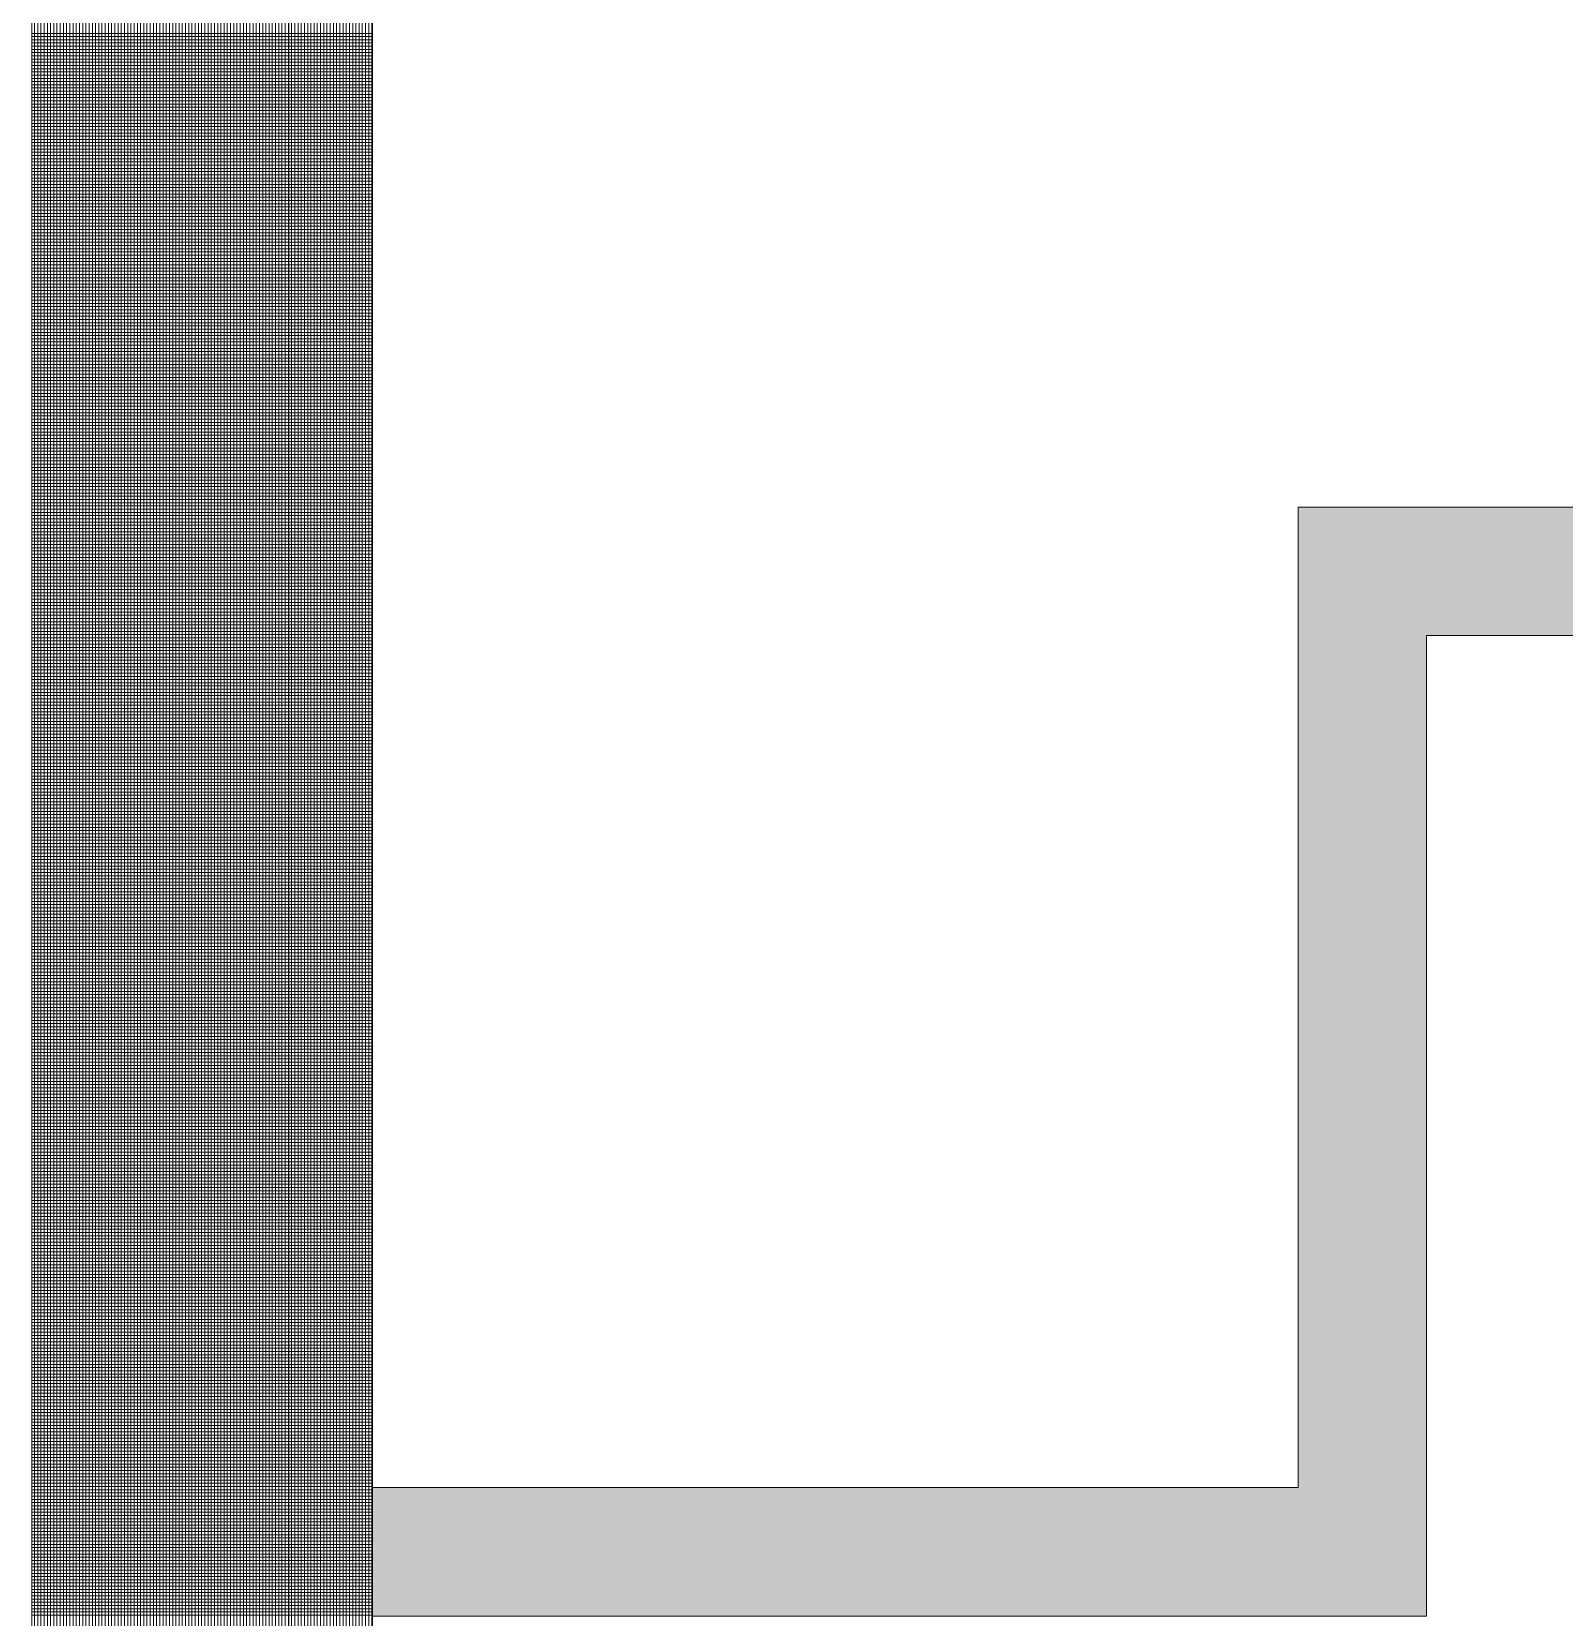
# Model space of a CAD drawing. Header units: inches. Extents: x -675 to 1187, y -924 to 1124.
# Drawn here: x -675.4 to -615.8, y 767 to 828.7 of the extents above; entities that cross this region are included whole.
import ezdxf

# ---------------------------------------------------------------- set-up
doc = ezdxf.new("R2010")
doc.units = ezdxf.units.IN
doc.header["$MEASUREMENT"] = 0
for name, color, linetype, lineweight in [('A-Wall-E', 50, 'Continuous', 9), ('Base_dwg', 8, 'Continuous', 9), ('core and shell', 50, 'Continuous', 9)]:
    doc.layers.add(name, color=color, linetype=linetype, lineweight=lineweight)

# ---------------------------------------------------------------- blocks, each defined once
blk = doc.blocks.new('Base_dwg__U301-727875-Level 1 Copy 1')
at = {"layer": 'A-Wall-E'}
blk.add_hatch(color=256, dxfattribs=at).paths.add_polyline_path([(5, -2.5), (14.438, -2.5), (14.438, 1.25), (11.938, 2.5), (0, 2.5)], flags=0)
blk.add_line((11.938, 2.5), (0, 2.5), dxfattribs=at)
at = {"layer": 'A-Wall-E', "flags": 128}
blk.add_lwpolyline([(5, -2.5), (14.438, -2.5), (139.054, -2.5)], dxfattribs=at)
blk = doc.blocks.new('Base_dwg__U304-727878-Level 1 Copy 1')
at = {"layer": 'A-Wall-E'}
blk.add_hatch(color=256, dxfattribs=at).paths.add_polyline_path([(40.625, 2.5), (2.5, 2.5), (-2.5, -2.5), (35.625, -2.5)], flags=0)
for p, q in [((40.625, 2.5), (2.5, 2.5)), ((-2.5, -2.5), (35.625, -2.5))]:
    blk.add_line(p, q, dxfattribs=at)
blk = doc.blocks.new('Base_dwg__U305-727879-Level 1 Copy 1')
at = {"layer": 'A-Wall-E'}
blk.add_hatch(color=256, dxfattribs=at).paths.add_polyline_path([(-2.5, 2.5), (2.5, -2.5), (38.5, -2.5), (38.5, 2.5)], flags=0)
at = {"layer": 'A-Wall-E', "flags": 128}
blk.add_lwpolyline([(2.5, -2.5), (38.5, -2.5), (38.5, 2.5), (-2.5, 2.5)], dxfattribs=at)
blk = doc.blocks.new('Base_dwg-531197-Level 1 Copy 1')
at = {"layer": 'core and shell'}
for p, q in [((335.411, 359.899), (335.411, 1861.472)), ((338.645, 1691.038), (338.645, 1695.913))]:
    blk.add_line(p, q, dxfattribs=at)
at = {"layer": 'core and shell', "flags": 128}
for points in [[(335.27, 326.25), (335.27, 359.899), (335.27, 1861.472), (335.27, 1895.058)], [(335.395, 326.052), (335.395, 359.899), (335.395, 1861.472), (335.395, 1895.256)], [(334.895, 326.853), (334.895, 359.897), (334.895, 1861.474), (334.895, 1894.454), (347.067, 1894.454)], [(335.02, 326.65), (335.02, 359.897), (335.02, 1861.474), (335.02, 1894.657)], [(335.145, 326.449), (335.145, 359.898), (335.145, 1861.473), (335.145, 1894.858)], [(334.52, 327.472), (334.52, 359.895), (334.52, 1861.477), (334.52, 1893.835), (346.582, 1893.835)], [(334.645, 327.264), (334.645, 359.896), (334.645, 1861.476), (334.645, 1894.043)], [(334.77, 327.058), (334.77, 359.896), (334.77, 1861.475), (334.77, 1894.249)], [(334.145, 328.107), (334.145, 359.893), (334.145, 1861.479), (334.145, 1893.2)], [(334.27, 327.893), (334.27, 359.894), (334.27, 1861.478), (334.27, 1893.413)], [(334.395, 327.681), (334.395, 359.894), (334.395, 1861.477), (334.395, 1893.625)], [(333.895, 328.539), (333.895, 359.892), (333.895, 1861.48), (333.895, 1892.767)], [(334.02, 328.322), (334.02, 359.893), (334.02, 1861.479), (334.02, 1892.984)], [(345.313, 329.206), (333.52, 329.206), (333.52, 359.89), (333.52, 1861.482), (333.52, 1892.102)], [(333.645, 328.98), (333.645, 359.891), (333.645, 1861.482), (333.645, 1892.326), (345.474, 1892.326)], [(333.77, 328.758), (333.77, 359.891), (333.77, 1861.481), (333.77, 1892.547)], [(333.145, 329.886), (333.145, 359.888), (333.145, 1861.484), (333.145, 1891.418)], [(333.27, 329.656), (333.27, 359.889), (333.27, 1861.484), (333.27, 1891.648)], [(333.395, 329.429), (333.395, 359.89), (333.395, 1861.483), (333.395, 1891.876)], [(332.77, 330.589), (332.77, 359.887), (332.77, 1861.486), (332.77, 1890.715)], [(332.895, 330.353), (332.895, 359.887), (332.895, 1861.486), (332.895, 1890.952), (344.527, 1890.952)], [(333.02, 330.118), (333.02, 359.888), (333.02, 1861.485), (333.02, 1891.186)], [(332.52, 331.07), (332.52, 359.885), (332.52, 1861.488), (332.52, 1890.233)], [(344.211, 330.831), (332.645, 330.831), (332.645, 359.886), (332.645, 1861.487), (332.645, 1890.475)], [(332.145, 331.811), (332.145, 359.884), (332.145, 1861.49), (332.145, 1889.492)], [(332.27, 331.561), (332.27, 359.884), (332.27, 1861.489), (332.27, 1889.742)], [(332.395, 331.315), (332.395, 359.885), (332.395, 1861.489), (332.395, 1889.989)], [(331.895, 332.318), (331.895, 359.882), (331.895, 1861.491), (331.895, 1888.984)], [(332.02, 332.063), (332.02, 359.883), (332.02, 1861.491), (332.02, 1889.24)], [(342.967, 332.831), (331.645, 332.831), (331.645, 359.881), (331.645, 1861.493), (331.645, 1888.465)], [(343.116, 332.581), (331.77, 332.581), (331.77, 359.882), (331.77, 1861.492), (331.77, 1888.726)], [(331.27, 333.639), (331.27, 359.879), (331.27, 1861.495), (331.27, 1887.663)], [(331.395, 333.368), (331.395, 359.88), (331.395, 1861.494), (331.395, 1887.933)], [(331.52, 333.101), (331.52, 359.881), (331.52, 1861.493), (331.52, 1888.201), (342.81, 1888.201)], [(331.02, 334.19), (331.02, 359.878), (331.02, 1861.496), (331.02, 1887.111)], [(331.145, 333.913), (331.145, 359.879), (331.145, 1861.496), (331.145, 1887.389)], [(330.77, 334.755), (330.77, 359.877), (330.77, 1861.498), (330.77, 1886.546)], [(330.895, 334.471), (330.895, 359.878), (330.895, 1861.497), (330.895, 1886.83), (342.034, 1886.83)], [(341.575, 335.331), (330.52, 335.331), (330.52, 359.876), (330.52, 1861.499), (330.52, 1885.965)], [(330.645, 335.043), (330.645, 359.876), (330.645, 1861.498), (330.645, 1886.257)], [(330.27, 335.932), (330.27, 359.875), (330.27, 1861.5), (330.27, 1885.368)], [(330.395, 335.632), (330.395, 359.875), (330.395, 1861.5), (330.395, 1885.668)], [(330.02, 336.546), (330.02, 359.873), (330.02, 1861.502), (330.02, 1884.753)], [(330.145, 336.237), (330.145, 359.874), (330.145, 1861.501), (330.145, 1885.063)], [(329.77, 337.18), (329.77, 359.872), (329.77, 1861.503), (329.77, 1884.119)], [(329.895, 336.86), (329.895, 359.873), (329.895, 1861.503), (329.895, 1884.439)], [(340.349, 337.831), (329.52, 337.831), (329.52, 359.871), (329.52, 1861.505), (329.52, 1883.465)], [(329.645, 337.504), (329.645, 359.872), (329.645, 1861.504), (329.645, 1883.795)], [(329.27, 338.509), (329.27, 359.87), (329.27, 1861.506), (329.27, 1882.789)], [(329.395, 338.168), (329.395, 359.87), (329.395, 1861.505), (329.395, 1883.13)], [(339.741, 339.206), (329.02, 339.206), (329.02, 359.869), (329.02, 1861.508), (329.02, 1882.088)], [(329.145, 338.856), (329.145, 359.869), (329.145, 1861.507), (329.145, 1882.442)], [(328.895, 339.57), (328.895, 359.868), (328.895, 1861.508), (328.895, 1881.728)], [(328.645, 340.312), (328.645, 359.867), (328.645, 1861.51), (328.645, 1880.985)], [(328.77, 339.937), (328.77, 359.867), (328.77, 1861.509), (328.77, 1881.36)], [(328.52, 340.694), (328.52, 359.866), (328.52, 1861.51), (328.52, 1880.602)], [(328.27, 341.485), (328.27, 359.865), (328.27, 1861.512), (328.27, 1879.811)], [(338.983, 341.081), (328.395, 341.081), (328.395, 359.866), (328.395, 1861.511), (328.395, 1880.211), (338.979, 1880.211)], [(328.145, 341.894), (328.145, 359.864), (328.145, 1861.512), (328.145, 1879.401)], [(338.52, 1138.188), (338.52, 1143.063), (338.52, 1208.938), (338.52, 1861.502), (338.52, 1879.024)], [(338.645, 1208.938), (338.645, 1861.501), (338.645, 1879.373)], [(327.895, 342.744), (327.895, 359.863), (327.895, 1861.514), (327.895, 1878.551)], [(328.02, 342.314), (328.02, 359.864), (328.02, 1861.513), (328.02, 1878.982)], [(338.395, 1138.188), (338.395, 1143.063), (338.395, 1208.938), (338.395, 1861.503), (338.395, 1878.667)], [(327.77, 343.186), (327.77, 359.863), (327.77, 1861.515), (327.77, 1878.109)], [(338.145, 1138.188), (338.145, 1143.063), (338.145, 1208.938), (338.145, 1861.504), (338.145, 1877.928)], [(338.27, 1138.188), (338.27, 1143.063), (338.27, 1208.938), (338.27, 1861.504), (338.27, 1878.302)], [(327.52, 344.108), (327.52, 359.861), (327.52, 1861.516), (327.52, 1877.186)], [(327.645, 343.64), (327.645, 359.862), (327.645, 1861.515), (327.645, 1877.654)], [(337.895, 1138.188), (337.895, 1143.063), (337.895, 1208.938), (337.895, 1861.506), (337.895, 1877.151)], [(338.02, 1138.188), (338.02, 1143.063), (338.02, 1208.938), (338.02, 1861.505), (338.02, 1877.545)], [(327.395, 344.591), (327.395, 359.861), (327.395, 1861.517), (327.395, 1876.703), (337.778, 1876.703)], [(337.77, 1138.188), (337.77, 1143.063), (337.77, 1208.938), (337.77, 1861.506), (337.77, 1876.747)], [(327.27, 345.09), (327.27, 359.86), (327.27, 1861.517), (327.27, 1876.204), (337.628, 1876.204)], [(337.645, 1138.188), (337.645, 1143.063), (337.645, 1208.938), (337.645, 1861.507), (337.645, 1876.331), (341.044, 1876.331)], [(327.145, 345.607), (327.145, 359.86), (327.145, 1861.518), (327.145, 1875.687)], [(337.395, 1138.188), (337.395, 1143.063), (337.395, 1208.938), (337.395, 1861.508), (337.395, 1875.461), (340.776, 1875.461)], [(337.52, 1138.188), (337.52, 1143.063), (337.52, 1208.938), (337.52, 1861.508), (337.52, 1875.903)], [(327.02, 346.144), (327.02, 359.859), (327.02, 1861.519), (327.02, 1875.15)], [(337.27, 1138.188), (337.27, 1143.063), (337.27, 1208.938), (337.27, 1861.509), (337.27, 1875.004)], [(337.177, 346.706), (326.895, 346.706), (326.895, 359.858), (326.895, 1861.519), (326.895, 1874.591)], [(337.145, 1138.188), (337.145, 1143.063), (337.145, 1208.938), (337.145, 1861.51), (337.145, 1874.53)], [(326.77, 347.286), (326.77, 359.858), (326.77, 1861.52), (326.77, 1874.007)], [(336.895, 1138.188), (336.895, 1143.063), (336.895, 1208.938), (336.895, 1861.511), (336.895, 1873.526)], [(337.02, 1138.188), (337.02, 1143.063), (337.02, 1208.938), (337.02, 1861.51), (337.02, 1874.039)], [(326.645, 347.898), (326.645, 359.857), (326.645, 1861.521), (326.645, 1873.395)], [(336.77, 1138.188), (336.77, 1143.063), (336.77, 1208.938), (336.77, 1861.512), (336.77, 1872.991)], [(326.52, 348.543), (326.52, 359.857), (326.52, 1861.522), (326.52, 1872.75)], [(336.645, 1138.188), (336.645, 1143.063), (336.645, 1208.938), (336.645, 1861.512), (336.645, 1872.429)], [(326.395, 349.226), (326.395, 359.856), (326.395, 1861.522), (326.395, 1872.066)], [(336.52, 1138.188), (336.52, 1143.063), (336.52, 1208.938), (336.52, 1861.513), (336.52, 1871.837), (339.841, 1871.831)], [(336.432, 349.956), (326.27, 349.956), (326.27, 359.855), (326.27, 1861.523), (326.27, 1871.337), (336.431, 1871.337)], [(336.395, 1138.188), (336.395, 1143.063), (336.395, 1208.938), (336.395, 1861.514), (336.395, 1871.21), (339.708, 1871.21)], [(326.145, 350.74), (326.145, 359.855), (326.145, 1861.524), (326.145, 1870.551)], [(336.27, 1138.188), (336.27, 1143.063), (336.27, 1208.938), (336.27, 1861.514), (336.27, 1870.54)], [(336.145, 1208.938), (336.145, 1861.515), (336.145, 1869.818)], [(326.02, 351.597), (326.02, 359.854), (326.02, 1861.524), (326.02, 1869.695)], [(325.895, 352.548), (325.895, 359.854), (325.895, 1861.525), (325.895, 1868.744)], [(336.02, 1208.938), (336.02, 1861.516), (336.02, 1869.03)], [(335.895, 1208.938), (335.895, 1861.517), (335.895, 1868.154)], [(325.77, 353.633), (325.77, 359.853), (325.77, 1861.526), (325.77, 1867.659)], [(335.77, 1208.938), (335.77, 1861.517), (335.77, 1867.153)], [(325.645, 354.931), (325.645, 359.852), (325.645, 1861.526), (325.645, 1866.363)], [(335.645, 1208.938), (335.645, 1861.518), (335.645, 1865.954)], [(325.52, 356.653), (325.52, 359.852), (325.52, 1861.527), (325.52, 1864.644)], [(335.52, 1208.938), (335.52, 1861.519), (335.52, 1864.353)], [(335.412, 359.831), (325.411, 359.831), (325.411, 359.851), (325.411, 1861.528), (325.412, 1861.556)], [(335.416, 1861.528), (335.416, 1861.519), (335.416, 1208.938), (338.662, 1208.938), (338.662, 1861.501)], [(338.665, 1752.581), (335.411, 1752.581), (325.411, 1752.581)], [(338.665, 1752.456), (335.411, 1752.456), (325.411, 1752.456)], [(338.665, 1752.331), (335.411, 1752.331), (325.411, 1752.331)], [(338.665, 1752.206), (335.411, 1752.206), (325.411, 1752.206)], [(338.665, 1752.081), (335.411, 1752.081), (325.411, 1752.081)], [(338.665, 1751.956), (335.411, 1751.956), (325.411, 1751.956)], [(338.665, 1751.831), (335.411, 1751.831), (325.411, 1751.831)], [(338.665, 1751.706), (335.411, 1751.706), (325.411, 1751.706)], [(338.665, 1751.581), (335.411, 1751.581), (325.411, 1751.581)], [(338.665, 1751.456), (335.411, 1751.456), (325.411, 1751.456)], [(338.665, 1751.331), (335.411, 1751.331), (325.411, 1751.331)], [(338.665, 1751.206), (335.411, 1751.206), (325.411, 1751.206)], [(338.665, 1751.081), (335.411, 1751.081), (325.411, 1751.081)], [(338.665, 1750.956), (335.411, 1750.956), (325.411, 1750.956)], [(338.665, 1750.831), (335.411, 1750.831), (325.411, 1750.831)], [(338.665, 1750.706), (335.411, 1750.706), (325.411, 1750.706)], [(338.665, 1750.581), (335.411, 1750.581), (325.411, 1750.581)], [(338.665, 1750.456), (335.411, 1750.456), (325.411, 1750.456)], [(338.665, 1750.331), (335.411, 1750.331), (325.411, 1750.331)], [(338.665, 1750.206), (335.411, 1750.206), (325.411, 1750.206)], [(338.665, 1750.081), (335.411, 1750.081), (325.411, 1750.081)], [(338.665, 1749.956), (335.411, 1749.956), (325.411, 1749.956)], [(338.665, 1749.831), (335.411, 1749.831), (325.411, 1749.831)], [(338.665, 1749.706), (335.411, 1749.706), (325.411, 1749.706)], [(338.665, 1749.581), (335.411, 1749.581), (325.411, 1749.581)], [(338.665, 1749.456), (335.411, 1749.456), (325.411, 1749.456)], [(338.665, 1749.331), (335.411, 1749.331), (325.411, 1749.331)], [(338.665, 1749.206), (335.411, 1749.206), (325.411, 1749.206)], [(338.665, 1749.081), (335.411, 1749.081), (325.411, 1749.081)], [(338.665, 1748.956), (335.411, 1748.956), (325.411, 1748.956)], [(338.665, 1748.831), (335.411, 1748.831), (325.411, 1748.831)], [(338.665, 1748.706), (335.411, 1748.706), (325.411, 1748.706)], [(338.665, 1748.581), (335.411, 1748.581), (325.411, 1748.581)], [(338.665, 1748.456), (335.411, 1748.456), (325.411, 1748.456)], [(338.665, 1748.331), (335.411, 1748.331), (325.411, 1748.331)], [(338.665, 1748.206), (335.411, 1748.206), (325.411, 1748.206)], [(338.665, 1748.081), (335.411, 1748.081), (325.411, 1748.081)], [(338.665, 1747.956), (335.411, 1747.956), (325.411, 1747.956)], [(338.665, 1747.831), (335.411, 1747.831), (325.411, 1747.831)], [(338.665, 1747.706), (335.411, 1747.706), (325.411, 1747.706)], [(338.665, 1747.581), (335.411, 1747.581), (325.411, 1747.581)], [(338.665, 1747.456), (335.411, 1747.456), (325.411, 1747.456)], [(338.665, 1747.331), (335.411, 1747.331), (325.411, 1747.331)], [(338.665, 1747.206), (335.411, 1747.206), (325.411, 1747.206)], [(338.665, 1747.081), (335.411, 1747.081), (325.411, 1747.081)], [(338.665, 1746.956), (335.411, 1746.956), (325.411, 1746.956)], [(338.665, 1746.831), (335.411, 1746.831), (325.411, 1746.831)], [(338.665, 1746.706), (335.411, 1746.706), (325.411, 1746.706)], [(338.665, 1746.581), (335.411, 1746.581), (325.411, 1746.581)], [(338.665, 1746.456), (335.411, 1746.456), (325.411, 1746.456)], [(338.665, 1746.331), (335.411, 1746.331), (325.411, 1746.331)], [(338.665, 1746.206), (335.411, 1746.206), (325.411, 1746.206)], [(338.665, 1746.081), (335.411, 1746.081), (325.411, 1746.081)], [(338.665, 1745.956), (335.411, 1745.956), (325.411, 1745.956)], [(338.665, 1745.831), (335.411, 1745.831), (325.411, 1745.831)], [(338.665, 1745.706), (335.411, 1745.706), (325.411, 1745.706)], [(338.665, 1745.581), (335.411, 1745.581), (325.411, 1745.581)], [(338.665, 1745.456), (335.411, 1745.456), (325.411, 1745.456)], [(338.665, 1745.331), (335.411, 1745.331), (325.411, 1745.331)], [(338.665, 1745.206), (335.411, 1745.206), (325.411, 1745.206)], [(338.665, 1745.081), (335.411, 1745.081), (325.411, 1745.081)], [(338.665, 1744.956), (335.411, 1744.956), (325.411, 1744.956)], [(338.665, 1744.831), (335.411, 1744.831), (325.411, 1744.831)], [(338.665, 1744.706), (335.411, 1744.706), (325.411, 1744.706)], [(338.665, 1744.581), (335.411, 1744.581), (325.411, 1744.581)], [(338.665, 1744.456), (335.411, 1744.456), (325.411, 1744.456)], [(338.665, 1744.331), (335.411, 1744.331), (325.411, 1744.331)], [(338.665, 1744.206), (335.411, 1744.206), (325.411, 1744.206)], [(338.665, 1744.081), (335.411, 1744.081), (325.411, 1744.081)], [(338.665, 1743.956), (335.411, 1743.956), (325.411, 1743.956)], [(338.665, 1743.831), (335.411, 1743.831), (325.411, 1743.831)], [(338.665, 1743.706), (335.411, 1743.706), (325.411, 1743.706)], [(338.665, 1743.581), (335.411, 1743.581), (325.411, 1743.581)], [(338.665, 1743.456), (335.411, 1743.456), (325.411, 1743.456)], [(338.665, 1743.331), (335.411, 1743.331), (325.411, 1743.331)], [(338.665, 1743.206), (335.411, 1743.206), (325.411, 1743.206)], [(338.665, 1743.081), (335.411, 1743.081), (325.411, 1743.081)], [(338.665, 1742.956), (335.411, 1742.956), (325.411, 1742.956)], [(338.665, 1742.831), (335.411, 1742.831), (325.411, 1742.831)], [(338.665, 1742.706), (335.411, 1742.706), (325.411, 1742.706)], [(338.665, 1742.581), (335.411, 1742.581), (325.411, 1742.581)], [(338.665, 1742.456), (335.411, 1742.456), (325.411, 1742.456)], [(338.665, 1742.331), (335.411, 1742.331), (325.411, 1742.331)], [(338.665, 1742.206), (335.411, 1742.206), (325.411, 1742.206)], [(338.665, 1742.081), (335.411, 1742.081), (325.411, 1742.081)], [(338.665, 1741.956), (335.411, 1741.956), (325.411, 1741.956)], [(338.665, 1741.831), (335.411, 1741.831), (325.411, 1741.831)], [(338.665, 1741.706), (335.411, 1741.706), (325.411, 1741.706)], [(338.665, 1741.581), (335.411, 1741.581), (325.411, 1741.581)], [(338.665, 1741.456), (335.411, 1741.456), (325.411, 1741.456)], [(338.665, 1741.331), (335.411, 1741.331), (325.411, 1741.331)], [(338.665, 1741.206), (335.411, 1741.206), (325.411, 1741.206)], [(338.665, 1741.081), (335.411, 1741.081), (325.411, 1741.081)], [(338.665, 1740.956), (335.411, 1740.956), (325.411, 1740.956)], [(338.665, 1740.831), (335.411, 1740.831), (325.411, 1740.831)], [(338.665, 1740.706), (335.411, 1740.706), (325.411, 1740.706)], [(338.665, 1740.581), (335.411, 1740.581), (325.411, 1740.581)], [(338.665, 1740.456), (335.411, 1740.456), (325.411, 1740.456)], [(338.665, 1740.331), (335.411, 1740.331), (325.411, 1740.331)], [(338.665, 1740.206), (335.411, 1740.206), (325.411, 1740.206)], [(338.665, 1740.081), (335.411, 1740.081), (325.411, 1740.081)], [(338.665, 1739.956), (335.411, 1739.956), (325.411, 1739.956)], [(338.665, 1739.831), (335.411, 1739.831), (325.411, 1739.831)], [(338.665, 1739.706), (335.411, 1739.706), (325.411, 1739.706)], [(338.665, 1739.581), (335.411, 1739.581), (325.411, 1739.581)], [(338.665, 1739.456), (335.411, 1739.456), (325.411, 1739.456)], [(338.665, 1739.331), (335.411, 1739.331), (325.411, 1739.331)], [(338.665, 1739.206), (335.411, 1739.206), (325.411, 1739.206)], [(338.665, 1739.081), (335.411, 1739.081), (325.411, 1739.081)], [(338.665, 1738.956), (335.411, 1738.956), (325.411, 1738.956)], [(338.665, 1738.831), (335.411, 1738.831), (325.411, 1738.831)], [(338.665, 1738.706), (335.411, 1738.706), (325.411, 1738.706)], [(338.665, 1738.581), (335.411, 1738.581), (325.411, 1738.581)], [(338.665, 1738.456), (335.411, 1738.456), (325.411, 1738.456)], [(338.665, 1738.331), (335.411, 1738.331), (325.411, 1738.331)], [(338.665, 1738.206), (335.411, 1738.206), (325.411, 1738.206)], [(338.665, 1738.081), (335.411, 1738.081), (325.411, 1738.081)], [(338.665, 1737.956), (335.411, 1737.956), (325.411, 1737.956)], [(338.665, 1737.831), (335.411, 1737.831), (325.411, 1737.831)], [(338.665, 1737.706), (335.411, 1737.706), (325.411, 1737.706)], [(338.665, 1737.581), (335.411, 1737.581), (325.411, 1737.581)], [(338.665, 1737.456), (335.411, 1737.456), (325.411, 1737.456)], [(338.665, 1737.331), (335.411, 1737.331), (325.411, 1737.331)], [(338.665, 1737.206), (335.411, 1737.206), (325.411, 1737.206)], [(338.665, 1737.081), (335.411, 1737.081), (325.411, 1737.081)], [(338.665, 1736.956), (335.411, 1736.956), (325.411, 1736.956)], [(338.665, 1736.831), (335.411, 1736.831), (325.411, 1736.831)], [(338.665, 1736.706), (335.411, 1736.706), (325.411, 1736.706)], [(338.665, 1736.581), (335.411, 1736.581), (325.411, 1736.581)], [(338.665, 1736.456), (335.411, 1736.456), (325.411, 1736.456)], [(338.665, 1736.331), (335.411, 1736.331), (325.411, 1736.331)], [(338.665, 1736.206), (335.411, 1736.206), (325.411, 1736.206)], [(338.665, 1736.081), (335.411, 1736.081), (325.411, 1736.081)], [(338.665, 1735.956), (335.411, 1735.956), (325.411, 1735.956)], [(338.665, 1735.831), (335.411, 1735.831), (325.411, 1735.831)], [(338.665, 1735.706), (335.411, 1735.706), (325.411, 1735.706)], [(338.665, 1735.581), (335.411, 1735.581), (325.411, 1735.581)], [(338.665, 1735.456), (335.411, 1735.456), (325.411, 1735.456)], [(338.665, 1735.331), (335.411, 1735.331), (325.411, 1735.331)], [(338.665, 1735.206), (335.411, 1735.206), (325.411, 1735.206)], [(338.665, 1735.081), (335.411, 1735.081), (325.411, 1735.081)], [(338.665, 1734.956), (335.411, 1734.956), (325.411, 1734.956)], [(338.665, 1734.831), (335.411, 1734.831), (325.411, 1734.831)], [(338.665, 1734.706), (335.411, 1734.706), (325.411, 1734.706)], [(338.665, 1734.581), (335.411, 1734.581), (325.411, 1734.581)], [(338.665, 1734.456), (335.411, 1734.456), (325.411, 1734.456)], [(338.665, 1734.331), (335.411, 1734.331), (325.411, 1734.331)], [(338.665, 1734.206), (335.411, 1734.206), (325.411, 1734.206)], [(338.665, 1734.081), (335.411, 1734.081), (325.411, 1734.081)], [(338.665, 1733.956), (335.411, 1733.956), (325.411, 1733.956)], [(338.665, 1733.831), (335.411, 1733.831), (325.411, 1733.831)], [(338.665, 1733.706), (335.411, 1733.706), (325.411, 1733.706)], [(338.665, 1733.581), (335.411, 1733.581), (325.411, 1733.581)], [(338.665, 1733.456), (335.411, 1733.456), (325.411, 1733.456)], [(338.665, 1733.331), (335.411, 1733.331), (325.411, 1733.331)], [(338.665, 1733.206), (335.411, 1733.206), (325.411, 1733.206)], [(338.665, 1733.081), (335.411, 1733.081), (325.411, 1733.081)], [(338.665, 1732.956), (335.411, 1732.956), (325.411, 1732.956)], [(338.665, 1732.831), (335.411, 1732.831), (325.411, 1732.831)], [(338.665, 1732.706), (335.411, 1732.706), (325.411, 1732.706)], [(338.665, 1732.581), (335.411, 1732.581), (325.411, 1732.581)], [(338.665, 1732.456), (335.411, 1732.456), (325.411, 1732.456)], [(338.665, 1732.331), (335.411, 1732.331), (325.411, 1732.331)], [(338.665, 1732.206), (335.411, 1732.206), (325.411, 1732.206)], [(338.665, 1732.081), (335.411, 1732.081), (325.411, 1732.081)], [(338.665, 1731.956), (335.411, 1731.956), (325.411, 1731.956)], [(338.665, 1731.831), (335.411, 1731.831), (325.411, 1731.831)], [(338.665, 1731.706), (335.411, 1731.706), (325.411, 1731.706)], [(338.665, 1731.581), (335.411, 1731.581), (325.411, 1731.581)], [(338.665, 1731.456), (335.411, 1731.456), (325.411, 1731.456)], [(338.665, 1731.331), (335.411, 1731.331), (325.411, 1731.331)], [(338.665, 1731.206), (335.411, 1731.206), (325.411, 1731.206)], [(338.665, 1731.081), (335.411, 1731.081), (325.411, 1731.081)], [(338.665, 1730.956), (335.411, 1730.956), (325.411, 1730.956)], [(338.665, 1730.831), (335.411, 1730.831), (325.411, 1730.831)], [(338.665, 1730.706), (335.411, 1730.706), (325.411, 1730.706)], [(338.665, 1730.581), (335.411, 1730.581), (325.411, 1730.581)], [(338.665, 1730.456), (335.411, 1730.456), (325.411, 1730.456)], [(338.665, 1730.331), (335.411, 1730.331), (325.411, 1730.331)], [(338.665, 1730.206), (335.411, 1730.206), (325.411, 1730.206)], [(338.665, 1730.081), (335.411, 1730.081), (325.411, 1730.081)], [(338.665, 1729.956), (335.411, 1729.956), (325.411, 1729.956)], [(338.665, 1729.831), (335.411, 1729.831), (325.411, 1729.831)], [(338.665, 1729.706), (335.411, 1729.706), (325.411, 1729.706)], [(338.665, 1729.581), (335.411, 1729.581), (325.411, 1729.581)], [(338.665, 1729.456), (335.411, 1729.456), (325.411, 1729.456)], [(338.665, 1729.331), (335.411, 1729.331), (325.411, 1729.331)], [(338.665, 1729.206), (335.411, 1729.206), (325.411, 1729.206)], [(338.665, 1729.081), (335.411, 1729.081), (325.411, 1729.081)], [(338.665, 1728.956), (335.411, 1728.956), (325.411, 1728.956)], [(338.665, 1728.831), (335.411, 1728.831), (325.411, 1728.831)], [(338.665, 1728.706), (335.411, 1728.706), (325.411, 1728.706)], [(338.665, 1728.581), (335.411, 1728.581), (325.411, 1728.581)], [(338.665, 1728.456), (335.411, 1728.456), (325.411, 1728.456)], [(338.665, 1728.331), (335.411, 1728.331), (325.411, 1728.331)], [(338.665, 1728.206), (335.411, 1728.206), (325.411, 1728.206)], [(338.665, 1728.081), (335.411, 1728.081), (325.411, 1728.081)], [(338.665, 1727.956), (335.411, 1727.956), (325.411, 1727.956)], [(338.665, 1727.831), (335.411, 1727.831), (325.411, 1727.831)], [(338.665, 1727.706), (335.411, 1727.706), (325.411, 1727.706)], [(338.665, 1727.581), (335.411, 1727.581), (325.411, 1727.581)], [(338.665, 1727.456), (335.411, 1727.456), (325.411, 1727.456)], [(338.665, 1727.331), (335.411, 1727.331), (325.411, 1727.331)], [(338.665, 1727.206), (335.411, 1727.206), (325.411, 1727.206)], [(338.665, 1727.081), (335.411, 1727.081), (325.411, 1727.081)], [(338.665, 1726.956), (335.411, 1726.956), (325.411, 1726.956)], [(338.665, 1726.831), (335.411, 1726.831), (325.411, 1726.831)], [(338.665, 1726.706), (335.411, 1726.706), (325.411, 1726.706)], [(338.665, 1726.581), (335.411, 1726.581), (325.411, 1726.581)], [(338.665, 1726.456), (335.411, 1726.456), (325.411, 1726.456)], [(338.665, 1726.331), (335.411, 1726.331), (325.411, 1726.331)], [(338.665, 1726.206), (335.411, 1726.206), (325.411, 1726.206)], [(338.665, 1726.081), (335.411, 1726.081), (325.411, 1726.081)], [(338.665, 1725.956), (335.411, 1725.956), (325.411, 1725.956)], [(338.665, 1725.831), (335.411, 1725.831), (325.411, 1725.831)], [(338.665, 1725.706), (335.411, 1725.706), (325.411, 1725.706)], [(338.665, 1725.581), (335.411, 1725.581), (325.411, 1725.581)], [(338.665, 1725.456), (335.411, 1725.456), (325.411, 1725.456)], [(338.665, 1725.331), (335.411, 1725.331), (325.411, 1725.331)], [(338.665, 1725.206), (335.411, 1725.206), (325.411, 1725.206)], [(338.665, 1725.081), (335.411, 1725.081), (325.411, 1725.081)], [(338.665, 1724.956), (335.411, 1724.956), (325.411, 1724.956)], [(338.665, 1724.831), (335.411, 1724.831), (325.411, 1724.831)], [(338.665, 1724.706), (335.411, 1724.706), (325.411, 1724.706)], [(338.665, 1724.581), (335.411, 1724.581), (325.411, 1724.581)], [(338.665, 1724.456), (335.411, 1724.456), (325.411, 1724.456)], [(338.665, 1724.331), (335.411, 1724.331), (325.411, 1724.331)], [(338.665, 1724.206), (335.411, 1724.206), (325.411, 1724.206)], [(338.665, 1724.081), (335.411, 1724.081), (325.411, 1724.081)], [(338.665, 1723.956), (335.411, 1723.956), (325.411, 1723.956)], [(338.665, 1723.831), (335.411, 1723.831), (325.411, 1723.831)], [(338.665, 1723.706), (335.411, 1723.706), (325.411, 1723.706)], [(338.665, 1723.581), (335.411, 1723.581), (325.411, 1723.581)], [(338.665, 1723.456), (335.411, 1723.456), (325.411, 1723.456)], [(338.665, 1723.331), (335.411, 1723.331), (325.411, 1723.331)], [(338.665, 1723.206), (335.411, 1723.206), (325.411, 1723.206)], [(338.665, 1723.081), (335.411, 1723.081), (325.411, 1723.081)], [(338.665, 1722.956), (335.411, 1722.956), (325.411, 1722.956)], [(338.665, 1722.831), (335.411, 1722.831), (325.411, 1722.831)], [(338.665, 1722.706), (335.411, 1722.706), (325.411, 1722.706)], [(338.665, 1722.581), (335.411, 1722.581), (325.411, 1722.581)], [(338.665, 1722.456), (335.411, 1722.456), (325.411, 1722.456)], [(338.665, 1722.331), (335.411, 1722.331), (325.411, 1722.331)], [(338.665, 1722.206), (335.411, 1722.206), (325.411, 1722.206)], [(338.665, 1722.081), (335.411, 1722.081), (325.411, 1722.081)], [(338.665, 1721.956), (335.411, 1721.956), (325.411, 1721.956)], [(338.665, 1721.831), (335.411, 1721.831), (325.411, 1721.831)], [(338.665, 1721.706), (335.411, 1721.706), (325.411, 1721.706)], [(338.665, 1721.581), (335.411, 1721.581), (325.411, 1721.581)], [(338.665, 1721.456), (335.411, 1721.456), (325.411, 1721.456)], [(338.665, 1721.331), (335.411, 1721.331), (325.411, 1721.331)], [(338.665, 1721.206), (335.411, 1721.206), (325.411, 1721.206)], [(338.665, 1721.081), (335.411, 1721.081), (325.411, 1721.081)], [(338.665, 1720.956), (335.411, 1720.956), (325.411, 1720.956)], [(338.665, 1720.831), (335.411, 1720.831), (325.411, 1720.831)], [(338.665, 1720.706), (335.411, 1720.706), (325.411, 1720.706)], [(338.665, 1720.581), (335.411, 1720.581), (325.411, 1720.581)], [(338.665, 1720.456), (335.411, 1720.456), (325.411, 1720.456)], [(338.665, 1720.331), (335.411, 1720.331), (325.411, 1720.331)], [(338.665, 1720.206), (335.411, 1720.206), (325.411, 1720.206)], [(338.665, 1720.081), (335.411, 1720.081), (325.411, 1720.081)], [(338.665, 1719.956), (335.411, 1719.956), (325.411, 1719.956)], [(338.665, 1719.831), (335.411, 1719.831), (325.411, 1719.831)], [(338.665, 1719.706), (335.411, 1719.706), (325.411, 1719.706)], [(338.665, 1719.581), (335.411, 1719.581), (325.411, 1719.581)], [(338.665, 1719.456), (335.411, 1719.456), (325.411, 1719.456)], [(338.665, 1719.331), (335.411, 1719.331), (325.411, 1719.331)], [(338.665, 1719.206), (335.411, 1719.206), (325.411, 1719.206)], [(338.665, 1719.081), (335.411, 1719.081), (325.411, 1719.081)], [(338.665, 1718.956), (335.411, 1718.956), (325.411, 1718.956)], [(338.665, 1718.831), (335.411, 1718.831), (325.411, 1718.831)], [(338.665, 1718.706), (335.411, 1718.706), (325.411, 1718.706)], [(338.665, 1718.581), (335.411, 1718.581), (325.411, 1718.581)], [(338.665, 1718.456), (335.411, 1718.456), (325.411, 1718.456)], [(338.665, 1718.331), (335.411, 1718.331), (325.411, 1718.331)], [(338.665, 1718.206), (335.411, 1718.206), (325.411, 1718.206)], [(338.665, 1718.081), (335.411, 1718.081), (325.411, 1718.081)], [(338.665, 1717.956), (335.411, 1717.956), (325.411, 1717.956)], [(338.665, 1717.831), (335.411, 1717.831), (325.411, 1717.831)], [(338.665, 1717.706), (335.411, 1717.706), (325.411, 1717.706)], [(338.665, 1717.581), (335.411, 1717.581), (325.411, 1717.581)], [(338.665, 1717.456), (335.411, 1717.456), (325.411, 1717.456)], [(338.665, 1717.331), (335.411, 1717.331), (325.411, 1717.331)], [(338.665, 1717.206), (335.411, 1717.206), (325.411, 1717.206)], [(338.665, 1717.081), (335.411, 1717.081), (325.411, 1717.081)], [(338.665, 1716.956), (335.411, 1716.956), (325.411, 1716.956)], [(338.665, 1716.831), (335.411, 1716.831), (325.411, 1716.831)], [(338.665, 1716.706), (335.411, 1716.706), (325.411, 1716.706)], [(338.665, 1716.581), (335.411, 1716.581), (325.411, 1716.581)], [(338.665, 1716.456), (335.411, 1716.456), (325.411, 1716.456)], [(338.665, 1716.331), (335.411, 1716.331), (325.411, 1716.331)], [(338.665, 1716.206), (335.411, 1716.206), (325.411, 1716.206)], [(338.665, 1716.081), (335.411, 1716.081), (325.411, 1716.081)], [(338.665, 1715.956), (335.411, 1715.956), (325.411, 1715.956)], [(338.665, 1715.831), (335.411, 1715.831), (325.411, 1715.831)], [(338.665, 1715.706), (335.411, 1715.706), (325.411, 1715.706)], [(338.665, 1715.581), (335.411, 1715.581), (325.411, 1715.581)], [(338.665, 1715.456), (335.411, 1715.456), (325.411, 1715.456)], [(338.665, 1715.331), (335.411, 1715.331), (325.411, 1715.331)], [(338.665, 1715.206), (335.411, 1715.206), (325.411, 1715.206)], [(338.665, 1715.081), (335.411, 1715.081), (325.411, 1715.081)], [(338.665, 1714.956), (335.411, 1714.956), (325.411, 1714.956)], [(338.665, 1714.831), (335.411, 1714.831), (325.411, 1714.831)], [(338.665, 1714.706), (335.411, 1714.706), (325.411, 1714.706)], [(338.665, 1714.581), (335.411, 1714.581), (325.411, 1714.581)], [(338.665, 1714.456), (335.411, 1714.456), (325.411, 1714.456)], [(338.665, 1714.331), (335.411, 1714.331), (325.411, 1714.331)], [(338.665, 1714.206), (335.411, 1714.206), (325.411, 1714.206)], [(338.665, 1714.081), (335.411, 1714.081), (325.411, 1714.081)], [(338.665, 1713.956), (335.411, 1713.956), (325.411, 1713.956)], [(338.665, 1713.831), (335.411, 1713.831), (325.411, 1713.831)], [(338.665, 1713.706), (335.411, 1713.706), (325.411, 1713.706)], [(338.665, 1713.581), (335.411, 1713.581), (325.411, 1713.581)], [(338.665, 1713.456), (335.411, 1713.456), (325.411, 1713.456)], [(338.665, 1713.331), (335.411, 1713.331), (325.411, 1713.331)], [(338.665, 1713.206), (335.411, 1713.206), (325.411, 1713.206)], [(338.665, 1713.081), (335.411, 1713.081), (325.411, 1713.081)], [(338.665, 1712.956), (335.411, 1712.956), (325.411, 1712.956)], [(338.665, 1712.831), (335.411, 1712.831), (325.411, 1712.831)], [(338.665, 1712.706), (335.411, 1712.706), (325.411, 1712.706)], [(338.665, 1712.581), (335.411, 1712.581), (325.411, 1712.581)], [(338.665, 1712.456), (335.411, 1712.456), (325.411, 1712.456)], [(338.665, 1712.331), (335.411, 1712.331), (325.411, 1712.331)], [(338.665, 1712.206), (335.411, 1712.206), (325.411, 1712.206)], [(338.665, 1712.081), (335.411, 1712.081), (325.411, 1712.081)], [(338.665, 1711.956), (335.411, 1711.956), (325.411, 1711.956)], [(338.665, 1711.831), (335.411, 1711.831), (325.411, 1711.831)], [(338.665, 1711.706), (335.411, 1711.706), (325.411, 1711.706)], [(338.665, 1711.581), (335.411, 1711.581), (325.411, 1711.581)], [(338.665, 1711.456), (335.411, 1711.456), (325.411, 1711.456)], [(338.665, 1711.331), (335.411, 1711.331), (325.411, 1711.331)], [(338.665, 1711.206), (335.411, 1711.206), (325.411, 1711.206)], [(338.665, 1711.081), (335.411, 1711.081), (325.411, 1711.081)], [(338.665, 1710.956), (335.411, 1710.956), (325.411, 1710.956)], [(338.665, 1710.831), (335.411, 1710.831), (325.411, 1710.831)], [(338.665, 1710.706), (335.411, 1710.706), (325.411, 1710.706)], [(338.665, 1710.581), (335.411, 1710.581), (325.411, 1710.581)], [(338.665, 1710.456), (335.411, 1710.456), (325.411, 1710.456)], [(338.665, 1710.331), (335.411, 1710.331), (325.411, 1710.331)], [(338.665, 1710.206), (335.411, 1710.206), (325.411, 1710.206)], [(338.665, 1710.081), (335.411, 1710.081), (325.411, 1710.081)], [(338.665, 1709.956), (335.411, 1709.956), (325.411, 1709.956)], [(338.665, 1709.831), (335.411, 1709.831), (325.411, 1709.831)], [(338.665, 1709.706), (335.411, 1709.706), (325.411, 1709.706)], [(338.665, 1709.581), (335.411, 1709.581), (325.411, 1709.581)], [(338.665, 1709.456), (335.411, 1709.456), (325.411, 1709.456)], [(338.665, 1709.331), (335.411, 1709.331), (325.411, 1709.331)], [(338.665, 1709.206), (335.411, 1709.206), (325.411, 1709.206)], [(338.665, 1709.081), (335.411, 1709.081), (325.411, 1709.081)], [(338.665, 1708.956), (335.411, 1708.956), (325.411, 1708.956)], [(338.665, 1708.831), (335.411, 1708.831), (325.411, 1708.831)], [(338.665, 1708.706), (335.411, 1708.706), (325.411, 1708.706)], [(338.665, 1708.581), (335.411, 1708.581), (325.411, 1708.581)], [(338.665, 1708.456), (335.411, 1708.456), (325.411, 1708.456)], [(338.665, 1708.331), (335.411, 1708.331), (325.411, 1708.331)], [(338.665, 1708.206), (335.411, 1708.206), (325.411, 1708.206)], [(338.665, 1708.081), (335.411, 1708.081), (325.411, 1708.081)], [(338.665, 1707.956), (335.411, 1707.956), (325.411, 1707.956)], [(338.665, 1707.831), (335.411, 1707.831), (325.411, 1707.831)], [(338.665, 1707.706), (335.411, 1707.706), (325.411, 1707.706)], [(338.665, 1707.581), (335.411, 1707.581), (325.411, 1707.581)], [(338.665, 1707.456), (335.411, 1707.456), (325.411, 1707.456)], [(338.665, 1707.331), (335.411, 1707.331), (325.411, 1707.331)], [(338.665, 1707.206), (335.411, 1707.206), (325.411, 1707.206)], [(338.665, 1707.081), (335.411, 1707.081), (325.411, 1707.081)], [(338.665, 1706.956), (335.411, 1706.956), (325.411, 1706.956)], [(338.665, 1706.831), (335.411, 1706.831), (325.411, 1706.831)], [(338.665, 1706.706), (335.411, 1706.706), (325.411, 1706.706)], [(338.665, 1706.581), (335.411, 1706.581), (325.411, 1706.581)], [(338.665, 1706.456), (335.411, 1706.456), (325.411, 1706.456)], [(338.665, 1706.331), (335.411, 1706.331), (325.411, 1706.331)], [(338.665, 1706.206), (335.411, 1706.206), (325.411, 1706.206)], [(338.665, 1706.081), (335.411, 1706.081), (325.411, 1706.081)], [(338.665, 1705.956), (335.411, 1705.956), (325.411, 1705.956)], [(338.665, 1705.831), (335.411, 1705.831), (325.411, 1705.831)], [(338.665, 1705.706), (335.411, 1705.706), (325.411, 1705.706)], [(338.665, 1705.581), (335.411, 1705.581), (325.411, 1705.581)], [(338.665, 1705.456), (335.411, 1705.456), (325.411, 1705.456)], [(338.665, 1705.331), (335.411, 1705.331), (325.411, 1705.331)], [(338.665, 1705.206), (335.411, 1705.206), (325.411, 1705.206)], [(338.665, 1705.081), (335.411, 1705.081), (325.411, 1705.081)], [(338.665, 1704.956), (335.411, 1704.956), (325.411, 1704.956)], [(338.665, 1704.831), (335.411, 1704.831), (325.411, 1704.831)], [(338.665, 1704.706), (335.411, 1704.706), (325.411, 1704.706)], [(338.665, 1704.581), (335.411, 1704.581), (325.411, 1704.581)], [(338.665, 1704.456), (335.411, 1704.456), (325.411, 1704.456)], [(338.665, 1704.331), (335.411, 1704.331), (325.411, 1704.331)], [(338.665, 1704.206), (335.411, 1704.206), (325.411, 1704.206)], [(338.665, 1704.081), (335.411, 1704.081), (325.411, 1704.081)], [(338.665, 1703.956), (335.411, 1703.956), (325.411, 1703.956)], [(338.665, 1703.831), (335.411, 1703.831), (325.411, 1703.831)], [(338.665, 1703.706), (335.411, 1703.706), (325.411, 1703.706)], [(338.665, 1703.581), (335.411, 1703.581), (325.411, 1703.581)], [(338.665, 1703.456), (335.411, 1703.456), (325.411, 1703.456)], [(338.665, 1703.331), (335.411, 1703.331), (325.411, 1703.331)], [(338.665, 1703.206), (335.411, 1703.206), (325.411, 1703.206)], [(338.665, 1703.081), (335.411, 1703.081), (325.411, 1703.081)], [(338.665, 1702.956), (335.411, 1702.956), (325.411, 1702.956)], [(338.665, 1702.831), (335.411, 1702.831), (325.411, 1702.831)], [(338.665, 1702.706), (335.411, 1702.706), (325.411, 1702.706)], [(338.665, 1702.581), (335.411, 1702.581), (325.411, 1702.581)], [(338.665, 1702.456), (335.411, 1702.456), (325.411, 1702.456)], [(338.665, 1702.331), (335.411, 1702.331), (325.411, 1702.331)], [(338.665, 1702.206), (335.411, 1702.206), (325.411, 1702.206)], [(338.665, 1702.081), (335.411, 1702.081), (325.411, 1702.081)], [(338.665, 1701.956), (335.411, 1701.956), (325.411, 1701.956)], [(338.665, 1701.831), (335.411, 1701.831), (325.411, 1701.831)], [(338.665, 1701.706), (335.411, 1701.706), (325.411, 1701.706)], [(338.665, 1701.581), (335.411, 1701.581), (325.411, 1701.581)], [(338.665, 1701.456), (335.411, 1701.456), (325.411, 1701.456)], [(338.665, 1701.331), (335.411, 1701.331), (325.411, 1701.331)], [(338.665, 1701.206), (335.411, 1701.206), (325.411, 1701.206)], [(338.665, 1701.081), (335.411, 1701.081), (325.411, 1701.081)], [(338.665, 1700.956), (335.411, 1700.956), (325.411, 1700.956)], [(338.665, 1700.831), (335.411, 1700.831), (325.411, 1700.831)], [(338.665, 1700.706), (335.411, 1700.706), (325.411, 1700.706)], [(338.665, 1700.581), (335.411, 1700.581), (325.411, 1700.581)], [(338.665, 1700.456), (335.411, 1700.456), (325.411, 1700.456)], [(338.665, 1700.331), (335.411, 1700.331), (325.411, 1700.331)], [(338.665, 1700.206), (335.411, 1700.206), (325.411, 1700.206)], [(338.665, 1700.081), (335.411, 1700.081), (325.411, 1700.081)], [(338.665, 1699.956), (335.411, 1699.956), (325.411, 1699.956)], [(338.665, 1699.831), (335.411, 1699.831), (325.411, 1699.831)], [(338.665, 1699.706), (335.411, 1699.706), (325.411, 1699.706)], [(338.665, 1699.581), (335.411, 1699.581), (325.411, 1699.581)], [(338.665, 1699.456), (335.411, 1699.456), (325.411, 1699.456)], [(338.665, 1699.331), (335.411, 1699.331), (325.411, 1699.331)], [(338.665, 1699.206), (335.411, 1699.206), (325.411, 1699.206)], [(338.665, 1699.081), (335.411, 1699.081), (325.411, 1699.081)], [(338.665, 1698.956), (335.411, 1698.956), (325.411, 1698.956)], [(338.665, 1698.831), (335.411, 1698.831), (325.411, 1698.831)], [(338.665, 1698.706), (335.411, 1698.706), (325.411, 1698.706)], [(338.665, 1698.581), (335.411, 1698.581), (325.411, 1698.581)], [(338.665, 1698.456), (335.411, 1698.456), (325.411, 1698.456)], [(338.665, 1698.331), (335.411, 1698.331), (325.411, 1698.331)], [(338.665, 1698.206), (335.411, 1698.206), (325.411, 1698.206)], [(338.665, 1698.081), (335.411, 1698.081), (325.411, 1698.081)], [(338.665, 1697.956), (335.411, 1697.956), (325.411, 1697.956)], [(338.665, 1697.831), (335.411, 1697.831), (325.411, 1697.831)], [(338.665, 1697.706), (335.411, 1697.706), (325.411, 1697.706)], [(338.665, 1697.581), (335.411, 1697.581), (325.411, 1697.581)], [(338.665, 1697.456), (335.411, 1697.456), (325.411, 1697.456)], [(338.665, 1697.331), (335.411, 1697.331), (325.411, 1697.331)], [(338.665, 1697.206), (335.411, 1697.206), (325.411, 1697.206)], [(338.665, 1697.081), (335.411, 1697.081), (325.411, 1697.081)], [(338.665, 1696.956), (335.411, 1696.956), (325.411, 1696.956)], [(338.665, 1696.831), (335.411, 1696.831), (325.411, 1696.831)], [(338.665, 1696.706), (335.411, 1696.706), (325.411, 1696.706)], [(338.665, 1696.581), (335.411, 1696.581), (325.411, 1696.581)], [(338.665, 1696.456), (335.411, 1696.456), (325.411, 1696.456)], [(338.665, 1696.331), (335.411, 1696.331), (325.411, 1696.331)], [(338.665, 1696.206), (335.411, 1696.206), (325.411, 1696.206)], [(338.665, 1696.081), (335.411, 1696.081), (325.411, 1696.081)], [(338.665, 1695.956), (335.411, 1695.956), (325.411, 1695.956)], [(338.665, 1695.831), (335.411, 1695.831), (325.411, 1695.831)], [(338.665, 1695.706), (335.411, 1695.706), (325.411, 1695.706)], [(338.665, 1695.581), (335.411, 1695.581), (325.411, 1695.581)], [(338.665, 1695.456), (335.411, 1695.456), (325.411, 1695.456)], [(338.665, 1695.331), (335.411, 1695.331), (325.411, 1695.331)], [(338.665, 1695.206), (335.411, 1695.206), (325.411, 1695.206)], [(338.665, 1695.081), (335.411, 1695.081), (325.411, 1695.081)], [(338.665, 1694.956), (335.411, 1694.956), (325.411, 1694.956)], [(338.665, 1694.831), (335.411, 1694.831), (325.411, 1694.831)], [(338.665, 1694.706), (335.411, 1694.706), (325.411, 1694.706)], [(338.665, 1694.581), (335.411, 1694.581), (325.411, 1694.581)], [(338.665, 1694.456), (335.411, 1694.456), (325.411, 1694.456)], [(338.665, 1694.331), (335.411, 1694.331), (325.411, 1694.331)], [(338.665, 1694.206), (335.411, 1694.206), (325.411, 1694.206)], [(338.665, 1694.081), (335.411, 1694.081), (325.411, 1694.081)], [(338.665, 1693.956), (335.411, 1693.956), (325.411, 1693.956)], [(338.665, 1693.831), (335.411, 1693.831), (325.411, 1693.831)], [(338.665, 1693.706), (335.411, 1693.706), (325.411, 1693.706)], [(338.665, 1693.581), (335.411, 1693.581), (325.411, 1693.581)], [(338.665, 1693.456), (335.411, 1693.456), (325.411, 1693.456)], [(338.665, 1693.331), (335.411, 1693.331), (325.411, 1693.331)], [(338.665, 1693.206), (335.411, 1693.206), (325.411, 1693.206)], [(338.665, 1693.081), (335.411, 1693.081), (325.411, 1693.081)], [(338.665, 1692.956), (335.411, 1692.956), (325.411, 1692.956)], [(338.665, 1692.831), (335.411, 1692.831), (325.411, 1692.831)], [(338.665, 1692.706), (335.411, 1692.706), (325.411, 1692.706)], [(338.665, 1692.581), (335.411, 1692.581), (325.411, 1692.581)], [(338.665, 1692.456), (335.411, 1692.456), (325.411, 1692.456)], [(338.665, 1692.331), (335.411, 1692.331), (325.411, 1692.331)], [(338.665, 1692.206), (335.411, 1692.206), (325.411, 1692.206)], [(338.665, 1692.081), (335.411, 1692.081), (325.411, 1692.081)], [(338.665, 1691.956), (335.411, 1691.956), (325.411, 1691.956)], [(338.665, 1691.831), (335.411, 1691.831), (325.411, 1691.831)], [(338.665, 1691.706), (335.411, 1691.706), (325.411, 1691.706)], [(338.665, 1691.581), (335.411, 1691.581), (325.411, 1691.581)], [(338.665, 1691.456), (335.411, 1691.456), (325.411, 1691.456)], [(338.665, 1691.331), (335.411, 1691.331), (325.411, 1691.331)], [(338.665, 1691.206), (335.411, 1691.206), (325.411, 1691.206)], [(338.665, 1691.081), (335.411, 1691.081), (325.411, 1691.081)]]:
    blk.add_lwpolyline(points, dxfattribs=at)
blk.add_blockref('Base_dwg__U301-727875-Level 1 Copy 1', (374.665, 1731.663))
for name, p, rotation in [('Base_dwg__U304-727878-Level 1 Copy 1', (377.165, 1731.663), 270), ('Base_dwg__U305-727879-Level 1 Copy 1', (377.165, 1693.538), 180)]:
    blk.add_blockref(name, p, dxfattribs=dict(rotation=rotation))

msp = doc.modelspace()

# ---------------------------------------------------------------- block references
at = {"layer": 'Base_dwg', "color": 7, "lineweight": 20}
msp.add_blockref('Base_dwg-531197-Level 1 Copy 1', (-1000.794, -923.952), dxfattribs=at)

doc.saveas('drawing.dxf')
